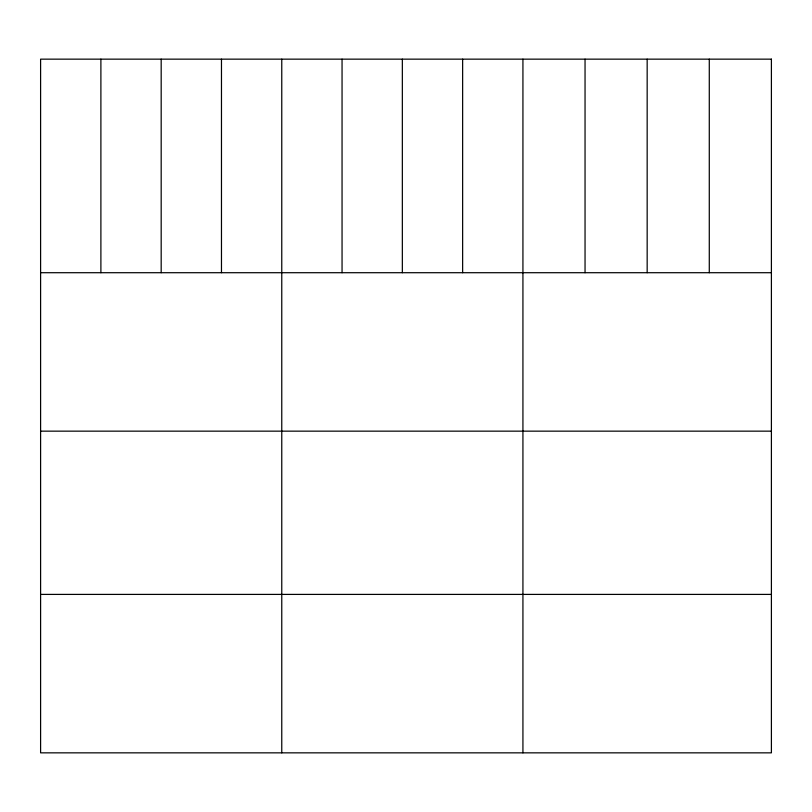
<?xml version="1.0" encoding="UTF-8"?>
<svg xmlns="http://www.w3.org/2000/svg" width="812" height="812" viewBox="0 0 812 812"><rect width="100%" height="100%" fill="white"/><g stroke="black" fill="none" stroke-linecap="round" stroke-linejoin="round"><path stroke-width="1.22" d="M40.6 272.71L771.4 272.71M40.6 431.152L771.4 431.152M40.6 594.404L771.4 594.404M709.282 59.154L709.282 272.71M647.164 59.154L647.164 272.71M585.046 59.154L585.046 272.71M522.928 59.154L522.928 752.846M462.637 59.154L462.637 272.71M402.346 59.154L402.346 272.71M342.055 59.154L342.055 272.71M281.764 59.154L281.764 752.846M221.473 59.154L221.473 272.71M161.182 59.154L161.182 272.71M100.891 59.154L100.891 272.71M771.4 59.154L40.6 59.154L40.6 752.846L771.4 752.846L771.4 59.154"/></g></svg>
